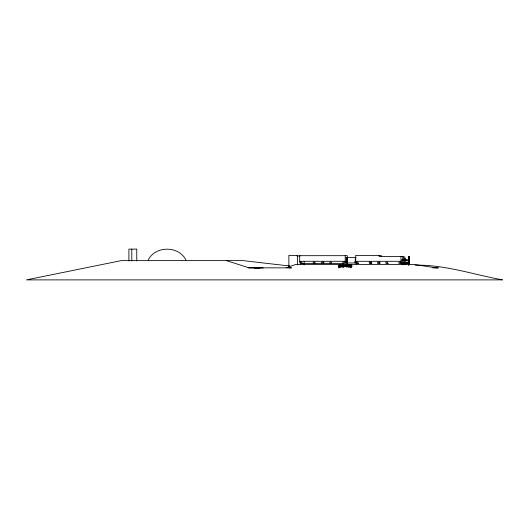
<?xml version="1.0" encoding="UTF-8"?>
<svg xmlns="http://www.w3.org/2000/svg" width="529" height="529" viewBox="0 0 529 529"><rect width="100%" height="100%" fill="white"/><g stroke="black" fill="none" stroke-linecap="round" stroke-linejoin="round"><path stroke-width="0.79" d="M338.877 267.277L338.877 265.148L338.891 267.985M343.711 267.277L343.718 265.148M345.344 266.57L345.344 265.148M348.373 265.148L348.373 267.277C346.687 262.318 351.157 267.661 348.393 265.756M350.899 267.277C351.368 262.186 353.134 267.092 349.576 265.836C350.357 264.632 350.224 265.822 351.408 265.333M346.945 266.054C350.443 266.662 344.61 264.388 348.122 266.497M347.447 265.413L347.011 265.28L348.161 266.067M347.765 265.73L348.155 265.789L347.057 265.293M339.962 265.882C338.256 264.679 341.946 266.867 339.995 265.227M340.233 265.895L340.259 265.241M349.887 265.829L349.92 265.181M350.152 265.816L350.185 265.168M347.447 265.796L347.084 265.637L347.421 265.789M345.682 265.796C344.009 264.54 347.632 266.841 345.728 265.141M345.946 265.816L345.992 265.161M344.095 265.221C346.197 267.469 341.807 262.979 343.724 267.277M344.306 265.902L344.359 265.247M351.573 265.875L351.58 265.221C352.876 266.365 349.636 265.465 351.58 265.221M341.053 265.935C339.42 264.619 342.971 267.059 341.119 265.287M341.317 265.968L341.384 265.32M351.428 265.869L351.514 265.221M347.328 265.677L347.169 265.703M342.19 265.618L342.137 265.221L343.076 265.366L342.951 266.014L342.078 265.869L343.023 265.829M347.236 265.684L348.168 265.961L347.474 265.77M409.102 264.804L409.003 263.316L408.91 264.738M344.961 266.497L343.724 266.054M148.239 259.951C155.387 245.595 178.776 245.595 185.924 259.951M350.773 265.366L351.282 265.856M286.169 267.826L295.718 264.474L414.187 264.474L435.85 267.846L438.409 267.846L432.874 267.925M289.231 267.932L291.512 267.846L248.094 267.846M254.237 267.945L259.918 267.846M289.502 265.366L284.628 265.439L243.241 260.625L121.273 260.625L26.45 279.881L502.55 279.881C473.6 274.597 444.968 264.685 415.245 265.155M296.928 255.943L300.174 255.943M402.589 256.955L404.857 256.955L404.857 264.057M346.111 257.61L356.043 257.61M402.629 259.091L405.776 259.091L405.776 260.281M402.629 259.891L409.426 259.891L409.386 260.281L402.629 260.281L402.622 258.972L401.848 259.832L401.848 264.447L400.962 261.293L400.962 256.439M347.355 258.073L347.355 255.679L299.685 255.679L299.685 261.293L345.212 261.293L346.098 264.447M381.178 256.439L381.178 255.388L355.693 255.388L355.693 261.293L400.962 261.293M324.118 262.192L321.572 262.192L321.572 263.396M371.834 262.192L369.295 262.192L369.295 263.396L371.834 263.396M380.133 262.192L377.587 262.192L377.587 263.396L380.133 263.396M401.458 262.192L398.912 262.192L398.912 263.396L401.458 263.396M356.592 262.721L354.999 262.721A2.414 2.374 -90 0 1 355.435 260.4A4.84 4.761 -90 0 1 355.495 257.61M356.592 262.979L346.111 262.979L347.103 262.715A2.48 2.44 -90 0 0 346.614 260.4A3.901 3.842 -90 0 0 346.614 257.61M402.629 262.953L409.426 262.953M358.801 263.396L356.262 263.396L356.262 262.192L357.921 262.192L357.921 263.396M388.425 263.396L385.879 263.396L385.879 262.192L387.539 262.192L387.539 263.396M409.426 263.33L402.629 263.33L402.629 262.192L409.426 262.192L409.472 264.738A5.409 0.946 90 0 1 409.472 262.867A12.074 2.109 90 0 1 408.586 262.867A5.35 0.932 90 0 1 408.606 264.745L408.507 259.891M402.754 264.057L406.1 264.057M344.551 266.676L344.941 266.676M259.779 267.938L249.093 267.846L226.432 260.625M254.284 267.846L263.224 267.945M344.042 265.875L343.751 265.194M348.168 265.902L347.454 265.545M343.076 265.571L342.197 265.419M346.945 266.014L348.069 266.411M346.958 265.955L348.062 266.279L346.978 265.895M348.128 266.133L347.024 265.75M346.991 265.829L348.082 266.206M348.115 265.73L347.487 265.472M350.912 266.054L352.135 266.497M350.436 266.054L351.613 266.497M349.576 266.054L350.747 266.497M348.386 266.054L349.557 266.497M345.358 266.054L346.528 266.497M342.144 266.054L343.314 266.497M340.775 266.054L341.952 266.497M339.664 266.054L340.835 266.497M338.891 266.054L340.061 266.497M355.693 261.293L356.579 264.447M299.685 261.293L300.565 264.447M409.545 264.645L409.545 256.439L409.307 264.645M408.626 265.095L408.626 256.439L408.388 265.095M408.434 259.891L408.434 260.281M408.434 262.192L408.434 263.33M405.776 262.192L405.816 262.953M405.578 259.091L405.578 260.281M405.578 262.192L405.578 262.953M405.135 259.091L405.135 260.281M405.135 262.192L405.135 262.953M404.989 259.091L404.989 260.281M404.989 262.192L404.989 262.953M404.897 259.891L404.897 260.281M404.897 262.192L404.897 263.33M403.098 259.157L403.098 256.439L379.042 256.439L379.042 255.388M403.098 259.832L403.098 264.917M402.966 262.192L402.966 262.953M400.572 262.192L400.572 263.396M379.247 262.192L379.247 263.396M370.948 262.192L370.948 263.396M347.183 257.61L347.183 264.447M346.898 257.61L346.898 264.447M346.217 257.61L346.217 262.979M345.212 255.679L345.212 261.293M342.898 263.396L342.898 262.192L344.558 262.192L344.558 263.396L300.247 263.396L300.247 262.192L301.907 262.192L301.907 263.396M331.524 263.396L331.524 262.192L329.871 262.192L329.871 263.396M323.232 262.192L323.232 263.396M314.94 263.396L314.94 262.192L313.28 262.192L313.28 263.396M304.188 261.293L304.188 264.89M297.397 265.003L297.397 255.467L288.867 255.467L288.867 267.39M136.753 261.035L136.753 249.119L128.904 249.119L128.904 261.035M131.794 249.119L131.794 261.035M338.95 265.452L339.208 265.756A0.879 0.337 1.6 0 1 339.611 265.743L339.757 265.221L338.95 265.452M339.651 265.148L339.651 267.277L339.664 265.148M340.769 265.148L340.769 267.277L340.769 265.148M342.131 265.148L342.131 267.277L342.131 265.148M346.938 265.148L346.938 267.277L346.945 265.148M349.563 265.148L349.563 267.277L349.576 265.148M350.429 265.148L350.429 267.277L350.436 265.148M350.952 265.148L350.952 267.985L350.965 265.148M351.309 265.208L351.243 265.856L351.256 265.201"/></g></svg>
